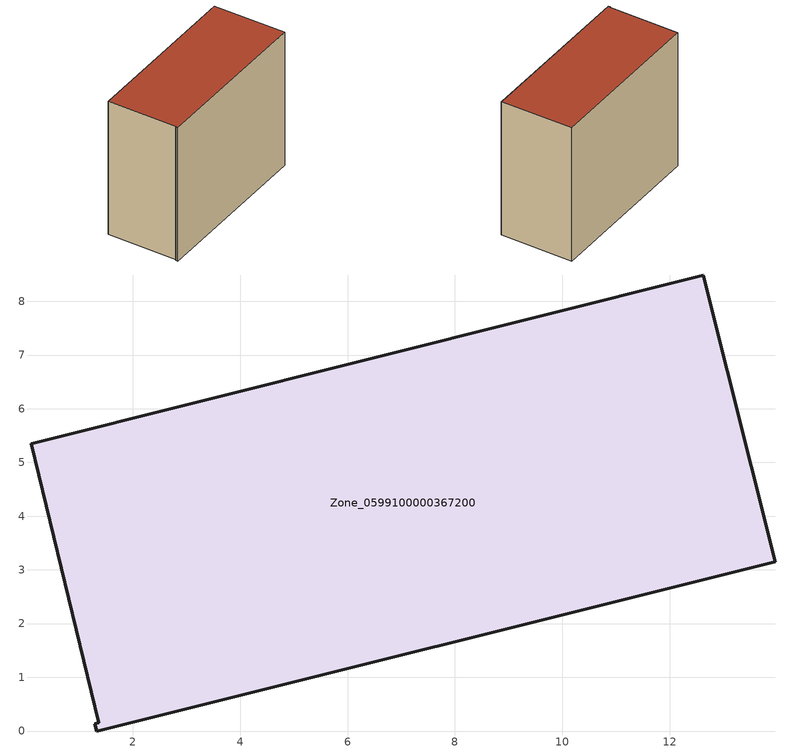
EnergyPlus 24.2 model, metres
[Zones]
Zone_0599100000367200
 floor ground (C_G): 1.3,0.14 1.37,0.15 0.11,5.35 12.63,8.49 13.96,3.16 1.33,0 z0
 wall outside (C_F): 13.96,3.16 12.63,8.49 0.11,5.35 1.37,0.15 1.3,0.14 1.33,0 13.96,3.16 z0:10.7
 roof outside (C_R): 1.37,0.15 1.3,0.14 1.33,0 13.96,3.16 12.63,8.49 0.11,5.35 z10.7
[BUILDING]
Pand.0599100000367200: North Axis=0; Terrain=City; Loads Convergence Tolerance Value=0.04; Temperature Convergence Tolerance Value=0.4; Solar Distribution=FullExterior; Maximum Number of Warmup Days=25; Minimum Number of Warmup Days=1
[Site:Location]
Rotterdam.The.Hague.AP_ZH_NLD Design_Conditions: Latitude=51.96; Longitude=4.45; Time Zone=1; Elevation=-4.5
[SITE:GROUNDTEMPERATURE:BUILDINGSURFACE]
18, 18, 18, 18, 18, 18, 18, 18, 18, 18, 18, 18
[MATERIAL] Thermal Absorptance=0.9; Solar Absorptance=0.7; Visible Absorptance=0.7
Name | Roughness | Thickness | Conductivity | Density | Specific Heat
G.TC.1992-2005 | MediumSmooth | 0.15 | 0.06 | 540 | 1210
F.TC.1992-2005 | Rough | 0.3 | 0.12 | 1920 | 840
R.TC.1992-2005 | MediumRough | 0.2 | 0.08 | 1500 | 1000
[CONSTRUCTION]
C_G: G.TC.1992-2005
C_F: F.TC.1992-2005
C_R: R.TC.1992-2005
[ZONE]
Zone_0599100000367200: Type=1; Multiplier=1; Ceiling Height=Autocalculate; Volume=Autocalculate; Floor Area=autocalculate; Part of Total Floor Area=Yes
[ZONEINFILTRATION:DESIGNFLOWRATE]
Infil_Zone_0599100000367200: Zone or ZoneList or Space or SpaceList=Zone_0599100000367200; Schedule=AlwaysOn; Design Flow Rate Calculation Method=Flow/Area; Flow Rate per Floor Area=0.0015; Constant Term Coefficient=1; Temperature Term Coefficient=0; Velocity Term Coefficient=0; Velocity Squared Term Coefficient=0
[HVACTEMPLATE:ZONE:IDEALLOADSAIRSYSTEM]
Zone_0599100000367200: Maximum Heating Supply Air Temperature=50; Minimum Cooling Supply Air Temperature=13; Maximum Heating Supply Air Humidity Ratio=0.0156; Minimum Cooling Supply Air Humidity Ratio=0.0077; Heating Limit=NoLimit; Cooling Limit=NoLimit; Dehumidification Control Type=ConstantSensibleHeatRatio; Cooling Sensible Heat Ratio=0.7; Dehumidification Setpoint=60; Humidification Control Type=None; Humidification Setpoint=30; Outdoor Air Method=None; Outdoor Air Flow Rate per Person=0.00944; Outdoor Air Flow Rate per Zone Floor Area=0; Outdoor Air Flow Rate per Zone=0; Demand Controlled Ventilation Type=None; Outdoor Air Economizer Type=NoEconomizer; Heat Recovery Type=None; Sensible Heat Recovery Effectiveness=0.7; Latent Heat Recovery Effectiveness=0.65
[ZONECONTROL:THERMOSTAT]
ThermostatControl_Zone_0599100000367200: Zone or ZoneList=Zone_0599100000367200; Control Type Schedule=DualSetpointControlType; Control 1=Thermostat_Zone_0599100000367200; Temperature Difference Between Cutout And Setpoint=0
[THERMOSTATSETPOINT:DUALSETPOINT]
Thermostat_Zone_0599100000367200: Heating Setpoint Temperature Schedule=HeatingSetpoint_Zone_0599100000367200; Cooling Setpoint Temperature Schedule=CoolingSetpoint_Zone_0599100000367200
[SCHEDULE:COMPACT]
HeatingSetpoint_Zone_0599100000367200: Through: 12/31, For: AllDays, Until: 24:00, 21
CoolingSetpoint_Zone_0599100000367200: Through: 12/31, For: AllDays, Until: 24:00, 24
DualSetpointControlType: Through: 12/31, For: AllDays, Until: 24:00, 4
AlwaysOn: Through: 12/31, For: AllDays, Until: 24:00, 1
